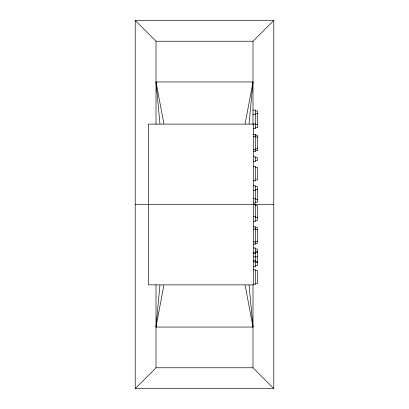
<?xml version="1.0" encoding="UTF-8"?>
<svg xmlns="http://www.w3.org/2000/svg" width="409" height="409" viewBox="0 0 409 409"><rect width="100%" height="100%" fill="white"/><g stroke="black" fill="none" stroke-linecap="round" stroke-linejoin="round"><path stroke-width="0.61" d="M249.045 285.145L252.997 327.052L156.003 327.052L159.955 285.145M249.045 123.855L252.997 81.948L156.003 81.948L159.955 123.855M156.003 327.052L163.897 285.16M245.103 123.84L252.997 81.948M135.221 20.45L156.003 41.232L252.997 41.232L273.779 20.45L135.221 20.45L135.221 388.55L273.779 388.55L273.779 20.45M135.221 388.55L156.003 367.768L252.997 367.768L273.779 388.55M252.997 110.072L255.676 110.072L255.676 128.569L253.529 128.569M255.676 110.957L257.43 110.957L257.43 127.685L255.676 127.685M255.676 113.738L257.43 113.738M252.997 114.622L255.676 114.622M252.997 124.019L255.676 124.019M255.676 124.556L257.43 124.556M253.529 134.321L255.676 134.321L255.676 151.591L253.529 151.591M255.676 135.205L257.43 135.205L257.43 150.711L255.676 150.711M253.529 136.596L255.676 136.596M255.676 137.041L257.43 137.041M255.676 148.871L257.43 148.871M253.529 149.316L255.676 149.316M253.529 156.857L255.676 156.857L255.676 161.407L253.529 161.407M255.676 157.741L257.43 157.741L257.43 160.522L255.676 160.522M253.529 166.351L255.676 166.351L255.676 180.829L253.529 180.829M255.676 167.235L257.43 167.235L257.43 179.945L255.676 179.945M253.529 185.819L255.676 185.819L255.676 203.022L253.529 203.022M255.676 186.698L257.43 186.698L257.43 202.138L255.676 202.138M255.676 189.485L257.43 189.485M253.529 190.364L255.676 190.364M253.529 198.472L255.676 198.472M255.676 199.357L257.43 199.357M135.221 204.5L253.432 204.5M253.626 204.5L273.779 204.5M253.529 204.582L255.676 204.582L255.676 221.335L253.529 221.335M255.676 205.466L257.43 205.466L257.43 220.451L255.676 220.451M253.529 216.785L255.676 216.785M255.676 217.67L257.43 217.67M253.529 226.76L255.676 226.76L255.676 244.173L253.529 244.173M255.676 227.644L257.43 227.644L257.43 243.289L255.676 243.289M253.529 229.035L255.676 229.035M255.676 229.48L257.43 229.48M255.676 241.453L257.43 241.453M253.529 241.898L255.676 241.898M253.529 247.997L255.676 247.997L255.676 266.826L253.529 266.826M255.676 249.05L257.43 249.05L257.43 265.748L255.676 265.748M255.676 251.709L257.43 251.709M253.529 252.46L255.676 252.46M255.676 252.563L257.43 252.563M253.529 253.437L255.676 253.437M253.529 256.924L257.43 256.883M253.529 260.794L255.676 260.794M255.676 261.663L257.43 261.663M253.529 261.878L255.676 261.878M255.676 262.619L257.43 262.619M253.529 269.797L255.676 269.797L255.676 284.367L253.529 284.367M255.676 270.676L257.43 270.676L257.43 283.483L255.676 283.483M245.103 285.16L252.997 327.052M156.003 81.948L163.897 123.84M252.997 41.232L252.997 124.075M252.997 284.858L252.997 367.768M156.003 41.232L156.003 124.142M156.003 284.858L156.003 367.768M253.432 124.126L148.452 124.126L148.452 284.874L253.432 284.874L253.432 124.126"/></g></svg>
